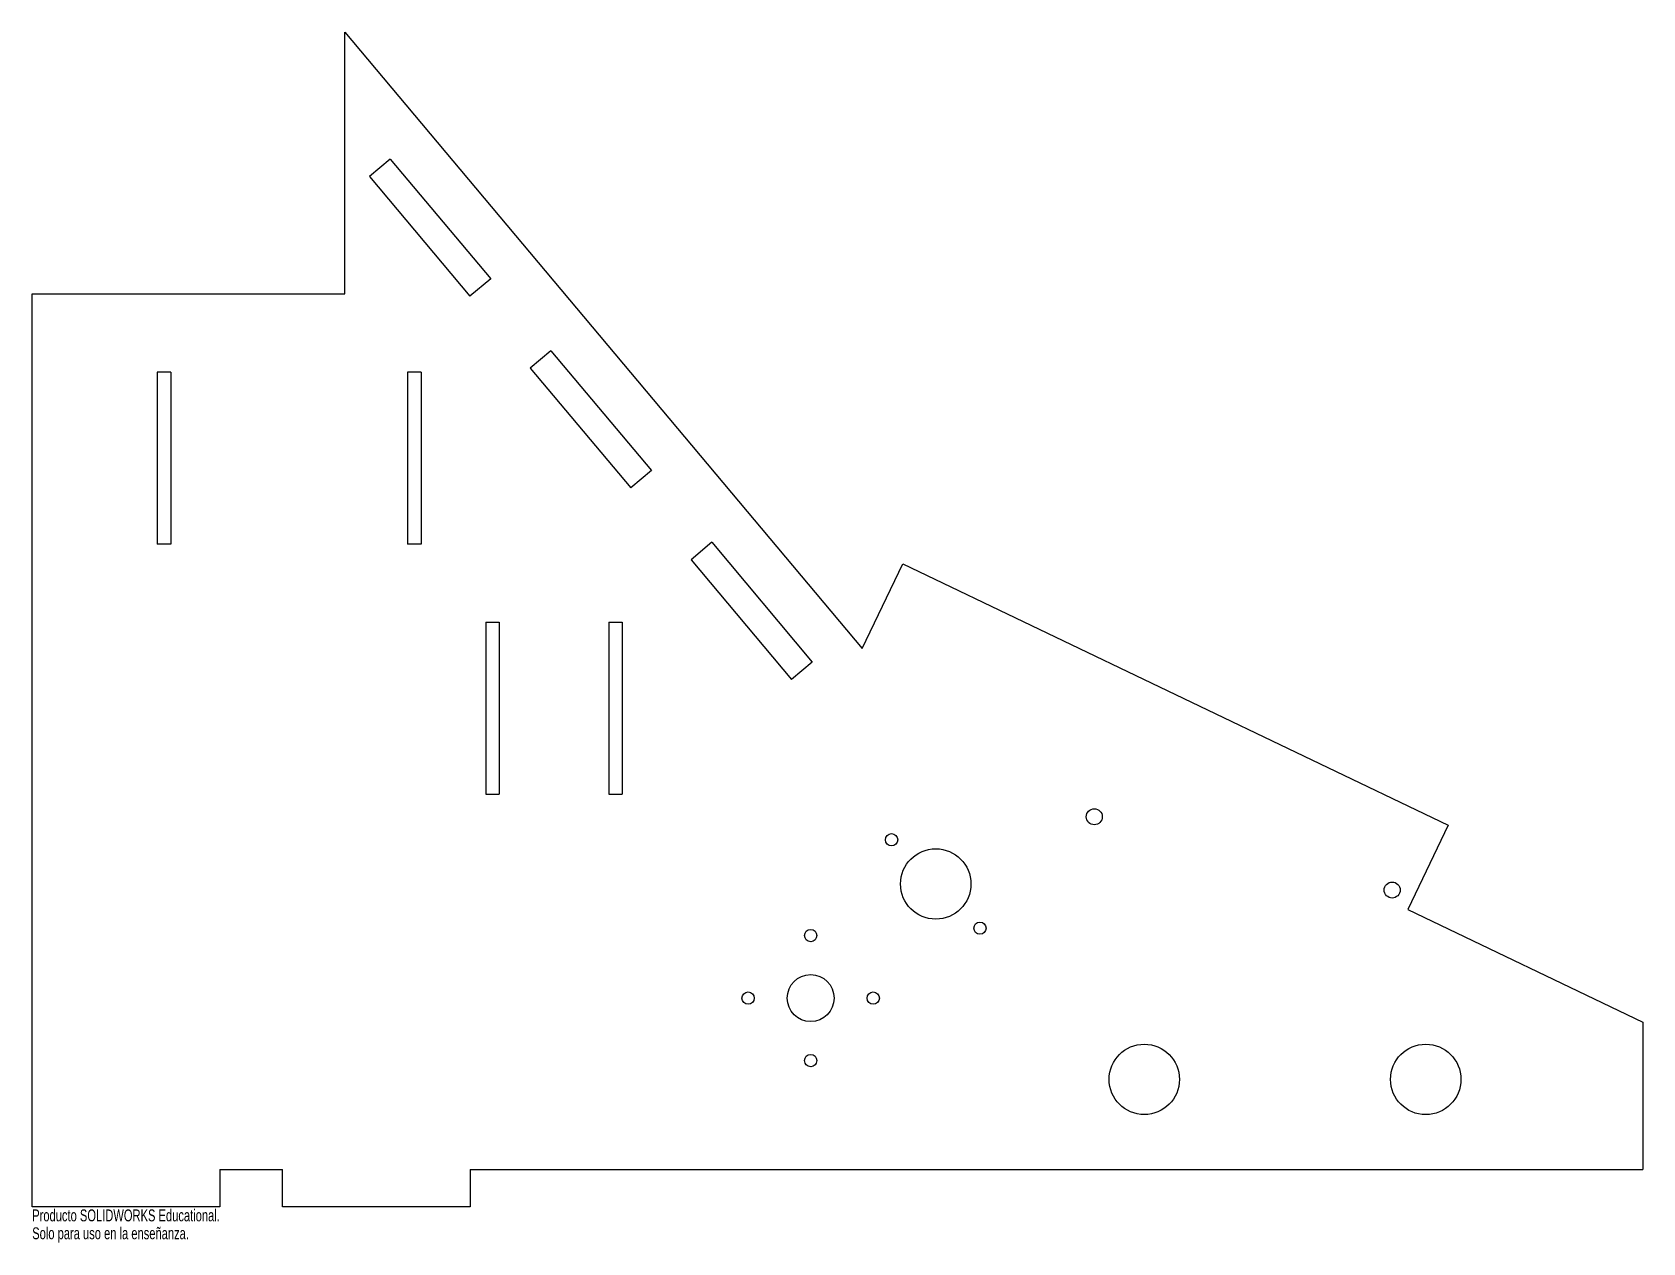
# Model space of a CAD drawing. Header units: inches. Extents: x -13.8 to 12, y 1.4 to 20.7.
import ezdxf

# ---------------------------------------------------------------- set-up
doc = ezdxf.new("R2010")
doc.units = ezdxf.units.IN
doc.header["$MEASUREMENT"] = 0
doc.styles.add('SLDTEXTSTYLE0', font='TXT', dxfattribs={"width": 0.7})

msp = doc.modelspace()

# ---------------------------------------------------------------- linework, layer by layer
at = {"color": 7, "linetype": 'Continuous', "lineweight": 25}
for p, q in [((-8.75, 16.56), (-8.75, 20.746)), ((-8.75, 20.746), (-0.48, 10.89)), ((-8.027, 18.717), (-8.359, 18.439)), ((-8.027, 18.717), (-6.42, 16.802)), ((-8.359, 18.439), (-6.752, 16.524)), ((-6.42, 16.802), (-6.752, 16.524)), ((-13.75, 1.96), (-13.75, 16.56)), ((-13.75, 16.56), (-8.75, 16.56)), ((-5.456, 15.653), (-5.787, 15.375)), ((-5.456, 15.653), (-3.849, 13.738)), ((-11.533, 15.31), (-11.75, 15.31)), ((-11.75, 15.31), (-11.75, 12.56)), ((-11.533, 15.31), (-11.533, 12.56)), ((-7.533, 15.31), (-7.75, 15.31)), ((-7.75, 15.31), (-7.75, 12.56)), ((-7.533, 15.31), (-7.533, 12.56)), ((-5.787, 15.375), (-4.18, 13.46)), ((-3.849, 13.738), (-4.18, 13.46)), ((-11.533, 12.56), (-11.75, 12.56)), ((-7.533, 12.56), (-7.75, 12.56)), ((-2.885, 12.589), (-3.216, 12.311)), ((-2.885, 12.589), (-1.278, 10.674)), ((-3.216, 12.311), (-1.609, 10.396)), ((-0.48, 10.89), (0.168, 12.243)), ((0.168, 12.243), (8.888, 8.067)), ((-6.5, 11.31), (-6.283, 11.31)), ((-6.5, 11.31), (-6.5, 8.56)), ((-6.283, 11.31), (-6.283, 8.56)), ((-4.533, 11.31), (-4.317, 11.31)), ((-4.533, 11.31), (-4.533, 8.56)), ((-4.317, 11.31), (-4.317, 8.56)), ((-1.278, 10.674), (-1.609, 10.396)), ((-6.5, 8.56), (-6.283, 8.56)), ((-4.533, 8.56), (-4.317, 8.56)), ((8.888, 8.067), (8.241, 6.714)), ((8.241, 6.714), (12, 4.913)), ((12, 4.913), (12, 2.56)), ((-10.75, 2.56), (-9.75, 2.56)), ((-10.75, 2.56), (-10.75, 1.96)), ((-9.75, 1.96), (-9.75, 2.56)), ((-6.75, 2.56), (12, 2.56)), ((-6.75, 2.56), (-6.75, 1.96)), ((-10.75, 1.96), (-13.75, 1.96)), ((-6.75, 1.96), (-9.75, 1.96))]:
    msp.add_line(p, q, dxfattribs=at)
for centre, radius in [((3.231, 8.2), 0.128), ((-0.011, 7.832), 0.098), ((0.696, 7.125), 0.563), ((7.993, 7.028), 0.128), ((1.403, 6.418), 0.098), ((-1.304, 6.3), 0.098), ((-1.304, 5.3), 0.375), ((-2.304, 5.3), 0.098), ((-0.304, 5.3), 0.098), ((-1.304, 4.3), 0.098), ((4.03, 4), 0.562), ((8.53, 4), 0.563)]:
    msp.add_circle(centre, radius, dxfattribs=at)

# ---------------------------------------------------------------- texts
at = {"color": 7, "linetype": 'Continuous', "char_height": 0.1903, "attachment_point": 1, "style": 'SLDTEXTSTYLE0'}
for s, insert in [('Producto SOLIDWORKS Educational.', (-13.75, 1.92)), ('Solo para uso en la enseñanza.', (-13.75, 1.634))]:
    msp.add_mtext(s, dxfattribs=dict(at, insert=insert))

doc.saveas('drawing.dxf')
